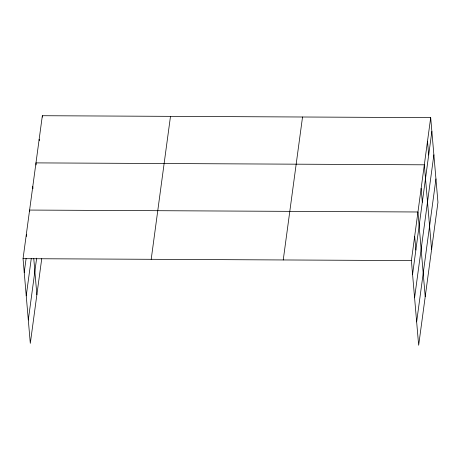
<?xml version="1.0" encoding="UTF-8"?>
<svg xmlns="http://www.w3.org/2000/svg" width="461" height="461" viewBox="0 0 461 461"><rect width="100%" height="100%" fill="white"/><g stroke="black" fill="none" stroke-linecap="round" stroke-linejoin="round"><path stroke-width="0.69" d="M41.738 258.684L30.311 343.364L23.05 258.667L42.343 115.717L430.689 117.636L437.95 202.333L418.657 345.283L411.396 260.592L430.689 117.636M24.231 272.439L26.104 258.552M26.237 295.841L31.296 258.35M28.305 319.957L36.644 258.172M151.202 259.301L170.495 116.351M283.244 259.958L302.537 117.002M412.578 274.358L431.871 131.408M414.583 297.766L433.876 154.81M416.652 321.882L435.945 178.926M23.05 258.667L411.396 260.592M427.508 141.222L428.684 154.994M431.582 249.505L424.322 164.813L35.975 162.889L36.154 164.957M421.141 188.399L422.322 202.166M425.215 296.682L417.954 211.985L29.608 210.066L29.729 211.443M414.675 236.286L415.857 250.058M42.343 115.717L42.464 117.094M39.162 139.303L39.277 140.68M32.794 186.475L32.967 188.543M33.768 258.586L36.868 294.758M26.329 234.367L26.508 236.43"/></g></svg>
